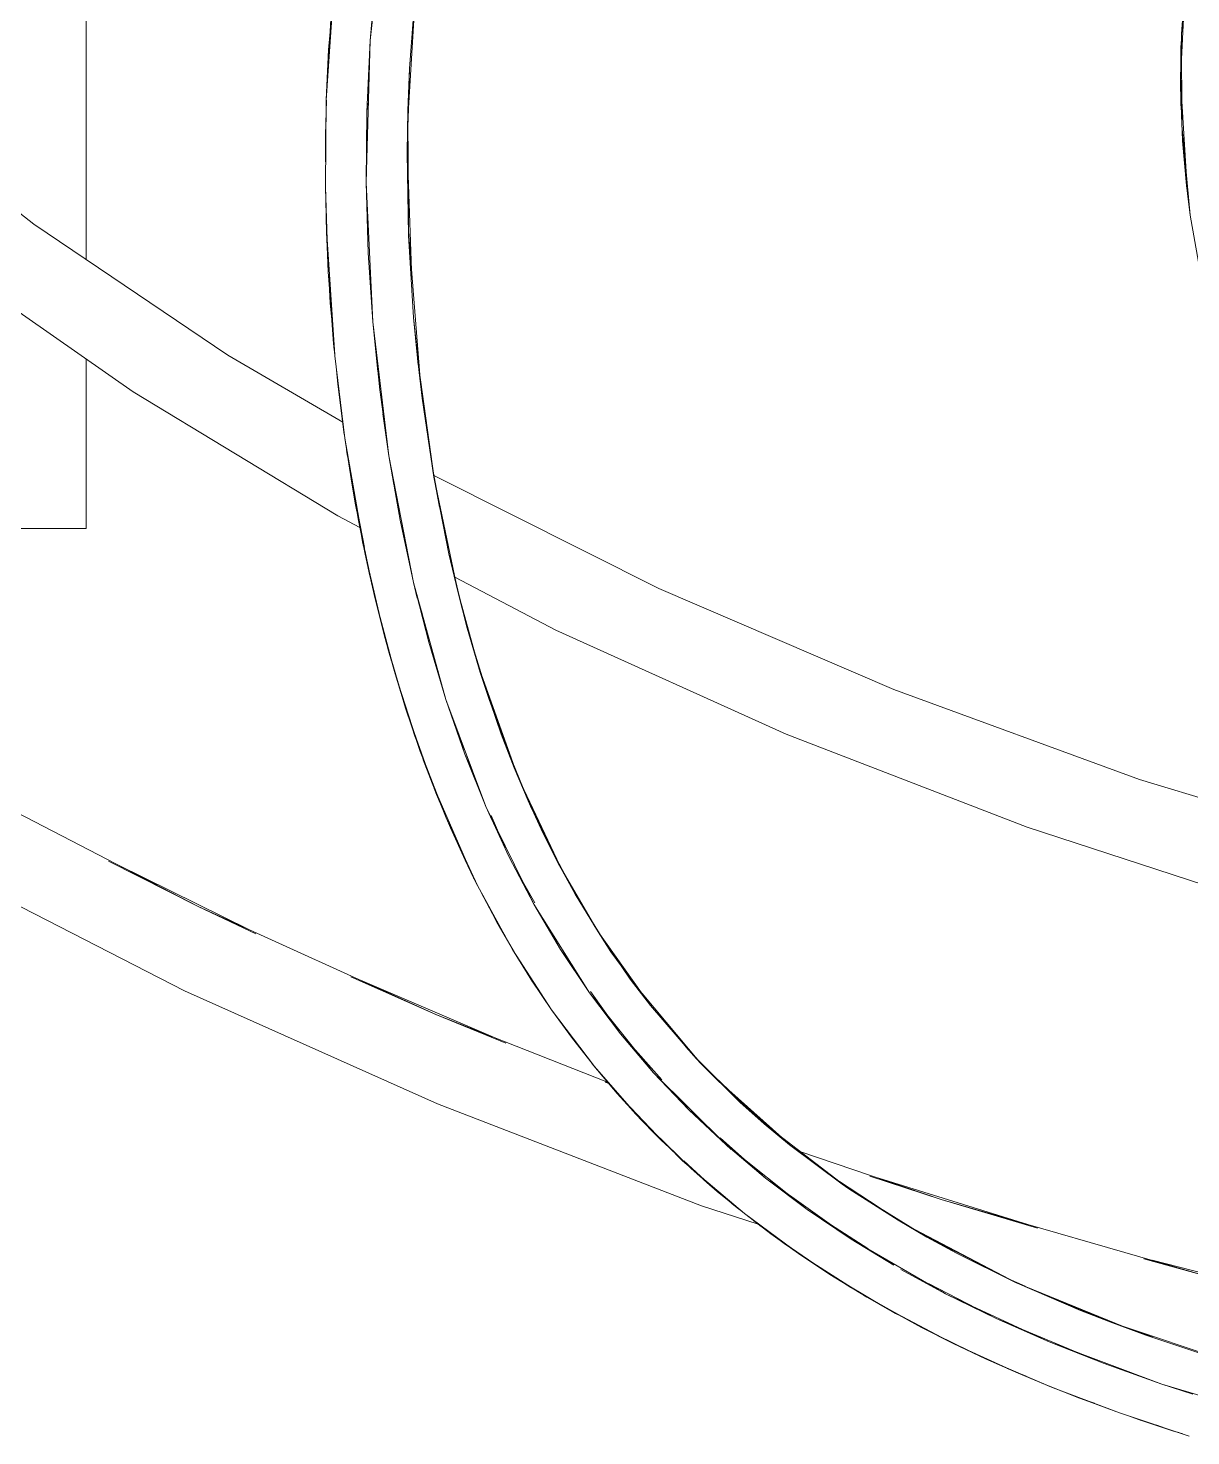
# Model space of a CAD drawing. Header units: inches. Extents: x -578 to 1873, y 397 to 1812.
# Drawn here: x 727.27 to 755.66, y 836.06 to 870.42 of the extents above; entities that cross this region are included whole.
import ezdxf

# ---------------------------------------------------------------- set-up
doc = ezdxf.new("R2010")
doc.units = ezdxf.units.IN
doc.header["$MEASUREMENT"] = 0
for name, color, linetype, lineweight in [('A-FLOR-HRAL', 11, 'Continuous', 9), ('A-GENM', 13, 'Continuous', 9), ('A-WALL', 113, 'Continuous', 13)]:
    doc.layers.add(name, color=color, linetype=linetype, lineweight=lineweight)

# ---------------------------------------------------------------- blocks, each defined once
blk = doc.blocks.new('3D Cad File Example_dwg_Railing - Balustrade Pier_23-1718561-_3D_-3549-Level 1')
at = {"layer": 'A-FLOR-HRAL'}
for p, q in [((-9.556, -4.622), (-9.556, 9.556)), ((-7.623, 9.556), (-9.556, 9.556)), ((-0.447, 9.556), (-4.288, 9.556)), ((9.556, 9.556), (1.553, 9.556)), ((9.556, -2.996), (9.556, 9.556)), ((9.556, -9.556), (9.556, -5.425)), ((-9.556, -9.556), (-9.556, -7.3)), ((-9.556, -9.556), (-6.633, -9.556)), ((-2.589, -9.556), (-0.447, -9.556)), ((1.553, -9.556), (9.556, -9.556))]:
    blk.add_line(p, q, dxfattribs=at)
blk = doc.blocks.new('3D Cad File Example_dwg_Railing - Railing-2111524-_3D_-3550-Level 1')
blk.add_blockref('3D Cad File Example_dwg_Railing - Balustrade Pier_23-1718561-_3D_-3549-Level 1', (-178.553, -302.023))
blk = doc.blocks.new('3D Cad File Example_dwg_AC_Bandstand Canopy - AC_Bandstand Canopy-1783121-_3D_-3560-Level 1')
at = {"layer": 'A-GENM'}
for p, q in [((-70.276, -39.556), (-74.625, -36.157)), ((-70.276, -39.556), (-65.541, -42.751)), ((-72.5, -40.4), (-67.85, -43.649)), ((-65.541, -42.751), (-62.732, -44.388)), ((-67.85, -43.649), (-62.851, -46.676)), ((-60.517, -45.678), (-60.445, -45.721)), ((-55.015, -48.448), (-60.445, -45.721)), ((-62.316, -46.957), (-62.851, -46.676)), ((-57.528, -49.467), (-60, -48.171)), ((-55.015, -48.448), (-49.281, -50.915)), ((-57.528, -49.467), (-51.908, -52.004)), ((-49.281, -50.915), (-43.276, -53.107)), ((-51.908, -52.004), (-46.021, -54.276)), ((-37.031, -55.012), (-43.276, -53.107)), ((-66.264, -56.211), (-71.784, -53.349)), ((-39.897, -56.27), (-46.021, -54.276)), ((-66.264, -56.211), (-68.451, -55.102)), ((-65.012, -56.779), (-68.229, -55.192)), ((-70.878, -56.072), (-66.597, -58.271)), ((-66.264, -56.211), (-60.464, -58.842)), ((-66.264, -56.211), (-64.853, -56.877)), ((-60.464, -58.842), (-62.533, -57.929)), ((-58.936, -59.444), (-62.3, -58.009)), ((-66.597, -58.271), (-60.42, -61.029)), ((-56.269, -60.495), (-60.464, -58.842)), ((-60.464, -58.842), (-58.751, -59.543)), ((-56.238, -60.532), (-56.329, -60.497)), ((-53.97, -63.514), (-60.42, -61.029)), ((-48.122, -63.361), (-51.552, -62.198)), ((-48.122, -63.361), (-49.866, -62.794)), ((-46.003, -63.971), (-49.646, -62.844)), ((-52.591, -63.967), (-53.97, -63.514)), ((-41.632, -65.23), (-48.122, -63.361)), ((-48.122, -63.361), (-45.771, -64.061)), ((-41.632, -65.23), (-43.175, -64.809)), ((-39.185, -65.815), (-42.973, -64.844))]:
    blk.add_line(p, q, dxfattribs=at)
blk = doc.blocks.new('3D Cad File Example_dwg_AC_Bandstand Canopy Rib Centerplane - AC_Bandstand Canopy Rib Centerplane-1775953-_3D_-V106-Level 1')
at = {"layer": 'A-GENM'}
for p, q in [((-162.062, -299.668), (-161.688, -296.183)), ((-162.062, -299.668), (-161.911, -297.924)), ((-161.983, -298.736), (-162.062, -299.668)), ((-162.062, -299.668), (-162.158, -303.139)), ((-162.143, -301.409), (-162.062, -299.668)), ((-162.062, -299.668), (-162.118, -300.881)), ((-162.143, -301.409), (-162.129, -301.2)), ((-162.143, -301.409), (-162.158, -303.139)), ((-162.143, -301.409), (-162.137, -301.993)), ((-162.158, -303.139), (-162.148, -301.922)), ((-162.132, -304.054), (-162.158, -303.139)), ((-162.158, -303.139), (-161.999, -306.539)), ((-162.158, -303.139), (-162.109, -304.851)), ((-161.999, -306.539), (-162.109, -304.851)), ((-162.061, -305.579), (-161.999, -306.539)), ((-161.608, -309.812), (-161.999, -306.539)), ((-161.875, -307.75), (-161.999, -306.539)), ((-161.831, -308.195), (-161.999, -306.539)), ((-161.831, -308.195), (-161.878, -307.63)), ((-161.796, -308.419), (-161.831, -308.195)), ((-161.608, -309.812), (-161.831, -308.195)), ((-161.608, -309.812), (-161.752, -308.78)), ((-161.488, -310.51), (-161.608, -309.812)), ((-161.608, -309.812), (-161.007, -312.901)), ((-161.608, -309.812), (-161.332, -311.383)), ((-161.332, -311.383), (-161.363, -311.188)), ((-161.332, -311.383), (-161.202, -311.938)), ((-161.007, -312.901), (-161.332, -311.383)), ((-161.186, -312.054), (-161.007, -312.901)), ((-160.216, -315.756), (-161.007, -312.901)), ((-161.007, -312.901), (-160.914, -313.282)), ((-161.007, -312.901), (-160.635, -314.36)), ((-161.007, -312.901), (-160.216, -315.756)), ((-160.814, -313.595), (-160.635, -314.36)), ((-160.635, -314.36), (-160.216, -315.756)), ((-160.216, -315.756), (-159.239, -318.368)), ((-159.751, -317.092), (-160.216, -315.756)), ((-160.216, -315.756), (-159.239, -318.368)), ((-159.868, -316.732), (-159.751, -317.092)), ((-159.751, -317.092), (-159.552, -317.557)), ((-159.751, -317.092), (-159.239, -318.368)), ((-159.239, -318.368), (-159.437, -317.882)), ((-159.092, -318.697), (-159.239, -318.368)), ((-159.239, -318.368), (-158.071, -320.75)), ((-159.239, -318.368), (-158.679, -319.587)), ((-159.109, -318.588), (-158.771, -319.374)), ((-158.071, -320.75), (-158.679, -319.587)), ((-158.481, -319.943), (-158.046, -320.723)), ((-158.368, -320.17), (-158.071, -320.75)), ((-156.707, -322.913), (-158.071, -320.75)), ((-158.02, -320.84), (-158.071, -320.75)), ((-158.071, -320.75), (-157.414, -321.858)), ((-157.647, -321.44), (-157.414, -321.858)), ((-157.414, -321.858), (-157.072, -322.338)), ((-156.707, -322.913), (-157.414, -321.858)), ((-156.707, -322.913), (-157.242, -322.075)), ((-156.552, -323.123), (-156.707, -322.913)), ((-156.707, -322.913), (-155.95, -323.916)), ((-156.707, -322.913), (-155.142, -324.869)), ((-156.683, -322.885), (-156.001, -323.844)), ((-155.95, -323.916), (-155.142, -324.869)), ((-154.939, -325.042), (-155.784, -324.1)), ((-155.456, -324.489), (-155.142, -324.869)), ((-153.372, -326.63), (-155.142, -324.869)), ((-155.089, -324.928), (-155.142, -324.869)), ((-154.283, -325.773), (-155.142, -324.869)), ((-154.283, -325.773), (-154.671, -325.341)), ((-153.712, -326.281), (-154.283, -325.773)), ((-153.372, -326.63), (-154.283, -325.773)), ((-153.372, -326.63), (-153.984, -326.023)), ((-152.408, -327.442), (-153.52, -326.452)), ((-151.391, -328.209), (-153.372, -326.63)), ((-152.408, -327.442), (-153.372, -326.63)), ((-153.246, -326.74), (-153.372, -326.63)), ((-151.391, -328.209), (-152.408, -327.442)), ((-150.321, -328.933), (-152.307, -327.514)), ((-151.391, -328.209), (-151.794, -327.895)), ((-149.915, -329.155), (-151.391, -328.209)), ((-151.391, -328.209), (-151.227, -328.322)), ((-151.391, -328.209), (-150.321, -328.933)), ((-150.321, -328.933), (-148.172, -330.17)), ((-149.28, -329.566), (-150.321, -328.933)), ((-149.104, -329.666), (-148.016, -330.26)), ((-148.428, -330.013), (-146.78, -330.865)), ((-148.15, -330.183), (-148.016, -330.26)), ((-145.489, -331.433), (-148.016, -330.26)), ((-148.016, -330.26), (-146.78, -330.865)), ((-147.114, -330.699), (-146.78, -330.865)), ((-144.793, -331.694), (-146.78, -330.865)), ((-145.489, -331.433), (-146.78, -330.865)), ((-146.78, -330.865), (-146.724, -330.891)), ((-142.735, -332.465), (-145.489, -331.433)), ((-144.141, -331.966), (-145.489, -331.433)), ((-144.362, -331.874), (-144.784, -331.698)), ((-144.141, -331.966), (-142.735, -332.465)), ((-142.735, -332.465), (-139.75, -333.368)), ((-142.735, -332.465), (-141.981, -332.712))]:
    blk.add_line(p, q, dxfattribs=at)
blk = doc.blocks.new('3D Cad File Example_dwg-2744-Level 1')
at = {"layer": 'A-WALL'}
for p, q in [((-142.028, -297.256), (-142.254, -299.506)), ((-162.919, -297.951), (-163.135, -301.126)), ((-161.128, -301.323), (-160.937, -298.235)), ((-161.1, -300.352), (-160.943, -298.286)), ((-160.949, -298.349), (-161.1, -300.352)), ((-142.165, -298.318), (-142.278, -300.622)), ((-142.165, -298.318), (-142.254, -299.506)), ((-163.017, -299.017), (-163.136, -301.137)), ((-163.135, -301.126), (-163.017, -299.017)), ((-163.042, -299.463), (-163.078, -299.898)), ((-142.254, -299.506), (-142.278, -300.622)), ((-142.254, -299.506), (-142.249, -301.739)), ((-163.129, -300.943), (-163.078, -299.898)), ((-142.253, -299.815), (-142.278, -300.622)), ((-142.27, -300.253), (-142.268, -299.88)), ((-142.258, -299.699), (-142.268, -299.88)), ((-163.107, -300.622), (-163.129, -300.943)), ((-163.129, -300.943), (-163.108, -300.639)), ((-161.16, -302.403), (-161.1, -300.352)), ((-161.142, -301.379), (-161.1, -300.352)), ((-142.109, -303.403), (-142.278, -300.622)), ((-142.269, -301.229), (-142.278, -300.622)), ((-142.278, -300.622), (-142.249, -301.739)), ((-142.258, -300.636), (-142.269, -301.229)), ((-163.129, -300.943), (-163.135, -301.126)), ((-163.129, -300.943), (-163.131, -301.019)), ((-163.129, -300.943), (-163.117, -300.806)), ((-163.129, -301.013), (-163.129, -300.943)), ((-163.129, -301.017), (-163.129, -300.943)), ((-163.129, -300.943), (-163.128, -301.004)), ((-161.135, -301.547), (-161.115, -300.94)), ((-142.274, -301), (-142.274, -300.911)), ((-163.157, -303.239), (-163.136, -301.137)), ((-163.134, -301.126), (-163.156, -301.985)), ((-163.135, -301.126), (-163.136, -301.137)), ((-142.271, -301.138), (-142.274, -301)), ((-142.274, -301), (-142.271, -301.069)), ((-142.271, -301.138), (-142.268, -300.996)), ((-142.271, -301.138), (-142.268, -301.017)), ((-142.271, -301.138), (-142.26, -301.298)), ((-142.271, -301.138), (-142.26, -301.298)), ((-142.271, -301.138), (-142.269, -301.229)), ((-142.256, -301.415), (-142.269, -301.229)), ((-161.142, -301.379), (-161.16, -302.403)), ((-161.145, -301.503), (-161.142, -301.379)), ((-161.142, -301.379), (-161.129, -304.356)), ((-163.156, -301.985), (-163.151, -302.631)), ((-142.109, -303.403), (-142.249, -301.739)), ((-142.041, -303.938), (-142.249, -301.739)), ((-142.237, -301.881), (-142.227, -302.119)), ((-142.131, -303.209), (-142.227, -302.119)), ((-161.129, -304.356), (-161.16, -302.403)), ((-161.16, -302.403), (-161.126, -304.433)), ((-142.131, -303.209), (-142.173, -302.605)), ((-161.046, -305.516), (-161.135, -302.956)), ((-142.162, -302.753), (-142.131, -303.209)), ((-142.155, -302.859), (-142.131, -303.209)), ((-142.151, -302.911), (-142.131, -303.209)), ((-163.157, -303.239), (-163.133, -304.282)), ((-163.087, -305.318), (-163.157, -303.239)), ((-142.131, -303.209), (-142.122, -303.282)), ((-142.131, -303.209), (-142.119, -303.294)), ((-142.131, -303.209), (-142.118, -303.298)), ((-142.092, -303.467), (-142.131, -303.209)), ((-142.131, -303.209), (-142.095, -303.457)), ((-142.131, -303.209), (-142.109, -303.403)), ((-142.086, -303.551), (-142.109, -303.403)), ((-142.109, -303.403), (-142.041, -303.938)), ((-142.109, -303.403), (-142.09, -303.509)), ((-163.142, -303.916), (-163.141, -304.044)), ((-163.136, -304.165), (-163.141, -304.044)), ((-141.658, -306.094), (-142.041, -303.938)), ((-163.131, -304.34), (-163.133, -304.282)), ((-163.087, -305.318), (-163.133, -304.282)), ((-162.93, -307.341), (-163.133, -304.282)), ((-163.131, -304.34), (-163.131, -304.148)), ((-163.131, -304.34), (-163.131, -304.162)), ((-163.131, -304.34), (-163.1, -305.062)), ((-161.132, -304.278), (-161.129, -304.356)), ((-161.129, -304.356), (-161.126, -304.433)), ((-161.128, -304.33), (-160.846, -307.926)), ((-161.077, -305.236), (-161.127, -304.357)), ((-163.1, -305.062), (-163.116, -304.659)), ((-161.126, -304.433), (-161.004, -306.436)), ((-163.101, -305.007), (-163.1, -305.062)), ((-163.1, -305.062), (-163.095, -305.14)), ((-163.1, -305.062), (-163.092, -305.192)), ((-161.103, -304.79), (-161.101, -304.844)), ((-163.087, -305.318), (-162.93, -307.341)), ((-163.087, -305.318), (-162.928, -307.367)), ((-163.077, -305.443), (-163.039, -306.071)), ((-162.992, -306.573), (-163.039, -306.071)), ((-163.021, -306.168), (-162.956, -307.071)), ((-160.911, -307.426), (-161.004, -306.436)), ((-160.798, -308.404), (-161.004, -306.436)), ((-162.939, -307.221), (-162.956, -307.071)), ((-162.956, -307.071), (-162.944, -307.166)), ((-162.956, -307.071), (-162.93, -307.341)), ((-160.933, -307.109), (-160.924, -307.206)), ((-162.93, -307.341), (-162.928, -307.367)), ((-162.928, -307.367), (-162.684, -309.379)), ((-160.892, -307.598), (-160.911, -307.426)), ((-160.505, -310.356), (-160.911, -307.426)), ((-160.911, -307.426), (-160.798, -308.404)), ((-160.91, -307.323), (-160.867, -307.749)), ((-162.854, -308.059), (-162.887, -307.706)), ((-162.854, -308.059), (-162.732, -309.039)), ((-162.732, -309.039), (-162.832, -308.162)), ((-160.509, -310.329), (-160.798, -308.404)), ((-162.752, -308.819), (-162.732, -309.039)), ((-162.712, -309.146), (-162.732, -309.039)), ((-162.696, -309.285), (-162.732, -309.039)), ((-162.732, -309.039), (-162.705, -309.211)), ((-162.193, -312.171), (-162.684, -309.379)), ((-162.53, -310.373), (-162.684, -309.379)), ((-162.684, -309.379), (-162.357, -311.349)), ((-162.616, -309.827), (-162.638, -309.677)), ((-160.508, -310.284), (-160.552, -310.016)), ((-160.411, -310.811), (-160.544, -310.1)), ((-160.34, -311.189), (-160.544, -310.1)), ((-160.505, -310.356), (-160.536, -310.172)), ((-162.206, -312.047), (-162.53, -310.373)), ((-162.428, -310.963), (-162.53, -310.373)), ((-162.193, -312.171), (-162.53, -310.373)), ((-160.505, -310.356), (-160.509, -310.329)), ((-160.14, -312.203), (-160.509, -310.329)), ((-160.368, -311.063), (-160.505, -310.356)), ((-159.925, -313.124), (-160.505, -310.356)), ((-160.505, -310.356), (-160.14, -312.203)), ((-162.474, -310.676), (-162.428, -310.963)), ((-162.451, -310.798), (-162.428, -310.963)), ((-162.391, -311.146), (-162.428, -310.963)), ((-162.389, -311.157), (-162.428, -310.963)), ((-162.387, -311.169), (-162.428, -310.963)), ((-162.193, -312.171), (-162.357, -311.349)), ((-161.948, -313.268), (-162.357, -311.349)), ((-162.248, -311.905), (-162.265, -311.81)), ((-162.223, -312.024), (-162.248, -311.905)), ((-162.087, -312.665), (-162.193, -312.171)), ((-161.711, -314.21), (-162.193, -312.171)), ((-161.948, -313.268), (-162.193, -312.171)), ((-162.087, -312.665), (-162.187, -312.146)), ((-162.087, -312.665), (-162.177, -312.216)), ((-159.925, -313.124), (-160.14, -312.203)), ((-160.14, -312.203), (-159.692, -314.017)), ((-160.131, -312.227), (-160.081, -312.444)), ((-162.029, -312.896), (-162.087, -312.665)), ((-162.009, -313.007), (-162.087, -312.665)), ((-162.087, -312.665), (-161.711, -314.21)), ((-162.048, -312.838), (-162.085, -312.665)), ((-159.944, -312.999), (-160.094, -312.366)), ((-160.062, -312.527), (-159.925, -313.124)), ((-162.048, -312.838), (-162.064, -312.758)), ((-162.048, -312.838), (-162.057, -312.787)), ((-162.013, -312.979), (-162.048, -312.838)), ((-162.009, -313.007), (-162.048, -312.838)), ((-162.048, -312.838), (-161.989, -313.084)), ((-162.009, -313.007), (-162.041, -312.853)), ((-161.984, -313.106), (-162.009, -313.007)), ((-159.998, -312.772), (-159.938, -313.021)), ((-159.997, -312.772), (-159.922, -313.088)), ((-161.711, -314.21), (-161.948, -313.268)), ((-161.948, -313.268), (-161.456, -315.129)), ((-159.859, -313.378), (-159.925, -313.124)), ((-159.925, -313.124), (-159.376, -315.098)), ((-159.925, -313.124), (-159.692, -314.017)), ((-161.89, -313.496), (-161.83, -313.749)), ((-159.841, -313.416), (-159.789, -313.613)), ((-161.761, -314.01), (-161.83, -313.749)), ((-159.376, -315.098), (-159.692, -314.017)), ((-159.162, -315.76), (-159.692, -314.017)), ((-161.592, -314.651), (-161.711, -314.21)), ((-161.176, -316.038), (-161.711, -314.21)), ((-161.711, -314.21), (-161.456, -315.129)), ((-161.592, -314.651), (-161.652, -314.41)), ((-161.615, -314.566), (-161.651, -314.43)), ((-161.615, -314.566), (-161.645, -314.448)), ((-161.615, -314.566), (-161.642, -314.458)), ((-161.58, -314.683), (-161.615, -314.566)), ((-161.592, -314.651), (-161.615, -314.566)), ((-161.615, -314.566), (-161.54, -314.824)), ((-161.556, -314.768), (-161.592, -314.651)), ((-161.565, -314.735), (-161.592, -314.651)), ((-161.592, -314.651), (-161.544, -314.81)), ((-159.446, -314.868), (-159.376, -315.098)), ((-161.176, -316.038), (-161.456, -315.129)), ((-161.456, -315.129), (-160.877, -316.924)), ((-161.392, -315.336), (-161.335, -315.531)), ((-158.865, -316.605), (-159.376, -315.098)), ((-158.549, -317.426), (-159.376, -315.098)), ((-159.376, -315.098), (-159.162, -315.76)), ((-158.576, -317.322), (-159.355, -315.127)), ((-161.339, -315.498), (-161.198, -315.969)), ((-161.251, -315.793), (-161.335, -315.531)), ((-158.549, -317.426), (-159.162, -315.76)), ((-161.016, -316.506), (-161.198, -315.969)), ((-161.176, -316.038), (-161.198, -315.969)), ((-161.198, -315.969), (-160.552, -317.798)), ((-161.176, -316.038), (-160.877, -316.924)), ((-161.058, -316.399), (-161.106, -316.246)), ((-161.058, -316.399), (-161.089, -316.294)), ((-161.058, -316.399), (-161.088, -316.299)), ((-161.058, -316.399), (-160.841, -317.024)), ((-161.058, -316.399), (-161.016, -316.512)), ((-161.058, -316.399), (-160.962, -316.672)), ((-158.865, -316.605), (-158.152, -318.358)), ((-158.865, -316.605), (-158.549, -317.426)), ((-160.877, -316.924), (-160.552, -317.798)), ((-160.877, -316.924), (-160.207, -318.648)), ((-160.841, -317.024), (-160.875, -316.924)), ((-160.841, -317.024), (-160.778, -317.19)), ((-160.798, -317.139), (-160.761, -317.245)), ((-160.766, -317.226), (-160.552, -317.798)), ((-160.761, -317.245), (-160.67, -317.484)), ((-158.549, -317.426), (-158.208, -318.23)), ((-158.549, -317.426), (-157.848, -319.009)), ((-159.538, -320.107), (-160.552, -317.798)), ((-160.275, -318.443), (-160.552, -317.798)), ((-160.552, -317.798), (-160.207, -318.648)), ((-158.385, -317.795), (-157.508, -319.655)), ((-158.311, -317.964), (-158.381, -317.796)), ((-160.498, -317.932), (-160.443, -318.077)), ((-160.467, -318.008), (-160.413, -318.15)), ((-160.449, -318.053), (-160.413, -318.15)), ((-160.413, -318.15), (-160.443, -318.077)), ((-160.393, -318.192), (-160.443, -318.077)), ((-160.317, -318.378), (-160.443, -318.077)), ((-160.36, -318.271), (-160.413, -318.15)), ((-160.413, -318.15), (-160.36, -318.271)), ((-158.152, -318.358), (-158.208, -318.23)), ((-157.465, -319.77), (-158.208, -318.23)), ((-158.208, -318.23), (-157.848, -319.009)), ((-158.152, -318.358), (-158.177, -318.3)), ((-158.152, -318.358), (-157.465, -319.77)), ((-159.538, -320.107), (-160.207, -318.648)), ((-159.444, -320.294), (-160.207, -318.648)), ((-160.105, -318.886), (-160.174, -318.72)), ((-159.745, -319.68), (-160.105, -318.886)), ((-159.745, -319.68), (-159.961, -319.185)), ((-159.961, -319.185), (-159.745, -319.68)), ((-157.465, -319.77), (-157.848, -319.009)), ((-157.06, -320.506), (-157.848, -319.009)), ((-157.589, -319.502), (-157.775, -319.127)), ((-159.745, -319.68), (-159.945, -319.22)), ((-159.745, -319.68), (-159.906, -319.304)), ((-159.841, -319.446), (-159.745, -319.68)), ((-157.725, -319.232), (-157.622, -319.439)), ((-159.692, -319.786), (-159.745, -319.68)), ((-159.694, -319.778), (-159.745, -319.68)), ((-159.538, -320.107), (-159.745, -319.68)), ((-159.627, -319.908), (-159.745, -319.68)), ((-159.745, -319.68), (-159.629, -319.905)), ((-159.745, -319.68), (-159.686, -319.794)), ((-156.5, -321.431), (-157.465, -319.77)), ((-157.465, -319.77), (-157.06, -320.506)), ((-157.465, -319.77), (-157.425, -319.844)), ((-159.501, -320.173), (-159.538, -320.107)), ((-159.538, -320.107), (-159.482, -320.213)), ((-159.538, -320.107), (-159.444, -320.294)), ((-157.27, -320.105), (-157.329, -319.995)), ((-158.587, -321.858), (-159.444, -320.294)), ((-159.365, -320.451), (-159.42, -320.339)), ((-159.365, -320.451), (-158.937, -321.25)), ((-159.313, -320.534), (-158.909, -321.3)), ((-156.864, -320.821), (-157.197, -320.246)), ((-156.5, -321.431), (-157.06, -320.506)), ((-157.06, -320.506), (-156.184, -321.912)), ((-159.218, -320.708), (-158.968, -321.194)), ((-159.217, -320.708), (-158.968, -321.194)), ((-158.909, -321.3), (-159.167, -320.801)), ((-158.937, -321.25), (-159.002, -321.123)), ((-158.937, -321.25), (-158.968, -321.194)), ((-158.909, -321.3), (-158.968, -321.194)), ((-158.765, -321.532), (-158.968, -321.194)), ((-158.54, -321.935), (-158.937, -321.25)), ((-156.5, -321.431), (-156.623, -321.236)), ((-158.909, -321.3), (-158.717, -321.619)), ((-156.5, -321.431), (-155.713, -322.581)), ((-156.5, -321.431), (-155.22, -323.227)), ((-156.5, -321.431), (-156.184, -321.912)), ((-156.426, -321.524), (-156.391, -321.58)), ((-156.268, -321.761), (-156.398, -321.568)), ((-158.122, -322.607), (-158.587, -321.858)), ((-157.634, -323.333), (-158.587, -321.858)), ((-155.22, -323.227), (-156.184, -321.912)), ((-158.264, -322.374), (-158.162, -322.544)), ((-158.122, -322.607), (-158.231, -322.414)), ((-158.122, -322.607), (-158.162, -322.544)), ((-158.097, -322.645), (-158.162, -322.544)), ((-158.162, -322.544), (-158.052, -322.703)), ((-158.122, -322.607), (-157.634, -323.333)), ((-153.999, -324.633), (-155.713, -322.581)), ((-155.713, -322.581), (-155.22, -323.227)), ((-155.22, -323.227), (-154.171, -324.45)), ((-157.634, -323.333), (-157.125, -324.033)), ((-157.634, -323.333), (-156.588, -324.717)), ((-157.364, -323.691), (-157.125, -324.033)), ((-157.151, -323.999), (-157.149, -324.002)), ((-157.092, -324.072), (-157.149, -324.002)), ((-157.149, -324.002), (-157.111, -324.046)), ((-157.149, -324.002), (-157.125, -324.033)), ((-157.125, -324.033), (-156.588, -324.717)), ((-153.999, -324.633), (-154.368, -324.225)), ((-156.644, -324.648), (-156.121, -325.271)), ((-154.203, -324.397), (-153.967, -324.654)), ((-153.999, -324.633), (-154.171, -324.45)), ((-153.038, -325.583), (-154.171, -324.45)), ((-153.995, -324.625), (-154.114, -324.495)), ((-154.004, -324.617), (-154.102, -324.51)), ((-153.918, -324.716), (-153.999, -324.633)), ((-152.443, -326.114), (-153.999, -324.633)), ((-153.999, -324.633), (-153.038, -325.583)), ((-153.823, -324.798), (-153.995, -324.623)), ((-156.588, -324.717), (-156.032, -325.373)), ((-156.588, -324.717), (-155.452, -326.008)), ((-156.181, -325.197), (-156.121, -325.271)), ((-156.121, -325.271), (-156.181, -325.197)), ((-156.121, -325.271), (-156.074, -325.323)), ((-155.707, -325.724), (-156.032, -325.373)), ((-155.452, -326.008), (-156.032, -325.373)), ((-154.904, -326.565), (-156.032, -325.373)), ((-153.536, -325.085), (-152.011, -326.451)), ((-153.417, -325.204), (-152.704, -325.87)), ((-155.837, -325.586), (-155.578, -325.874)), ((-152.443, -326.114), (-153.038, -325.583)), ((-151.825, -326.627), (-153.038, -325.583)), ((-155.452, -326.008), (-154.904, -326.565)), ((-154.23, -327.204), (-155.452, -326.008)), ((-152.656, -325.915), (-152.443, -326.114)), ((-155.234, -326.233), (-155.309, -326.153)), ((-155.302, -326.16), (-155.234, -326.233)), ((-155.124, -326.341), (-155.234, -326.233)), ((-155.234, -326.233), (-155.173, -326.291)), ((-155.234, -326.233), (-154.961, -326.509)), ((-152.443, -326.114), (-150.378, -327.697)), ((-152.443, -326.114), (-152.358, -326.184)), ((-152.443, -326.114), (-151.825, -326.627)), ((-152.374, -326.155), (-151.979, -326.47)), ((-154.904, -326.565), (-154.961, -326.509)), ((-154.668, -326.778), (-154.961, -326.509)), ((-154.725, -326.728), (-154.961, -326.509)), ((-154.23, -327.204), (-154.904, -326.565)), ((-151.825, -326.627), (-150.536, -327.588)), ((-154.442, -327.008), (-154.616, -326.838)), ((-154.442, -327.008), (-154.546, -326.904)), ((-154.442, -327.008), (-154.504, -326.944)), ((-154.39, -327.052), (-154.442, -327.008)), ((-154.442, -327.008), (-154.438, -327.012)), ((-154.442, -327.008), (-154.323, -327.116)), ((-154.367, -327.074), (-154.438, -327.012)), ((-153.59, -327.765), (-154.409, -327.015)), ((-154.23, -327.204), (-153.59, -327.765)), ((-154.23, -327.204), (-152.927, -328.306)), ((-154.049, -327.362), (-153.843, -327.548)), ((-150.378, -327.697), (-150.974, -327.259)), ((-150.714, -327.445), (-150.389, -327.683)), ((-153.843, -327.548), (-153.937, -327.461)), ((-153.915, -327.48), (-153.843, -327.548)), ((-153.767, -327.61), (-153.843, -327.548)), ((-153.784, -327.595), (-153.843, -327.548)), ((-153.59, -327.765), (-153.843, -327.548)), ((-153.59, -327.765), (-152.927, -328.306)), ((-149.633, -328.159), (-150.604, -327.524)), ((-150.378, -327.697), (-150.536, -327.588)), ((-150.536, -327.588), (-149.175, -328.468)), ((-150.378, -327.697), (-148.474, -328.877)), ((-150.378, -327.697), (-149.175, -328.468)), ((-153.229, -328.065), (-153.317, -327.988)), ((-153.066, -328.193), (-153.229, -328.065)), ((-152.168, -328.882), (-152.927, -328.306)), ((-152.927, -328.306), (-151.55, -329.318)), ((-152.602, -328.558), (-152.789, -328.411)), ((-148.474, -328.877), (-149.175, -328.468)), ((-149.175, -328.468), (-147.751, -329.271)), ((-152.602, -328.558), (-152.7, -328.478)), ((-152.602, -328.558), (-152.667, -328.503)), ((-152.602, -328.558), (-152.349, -328.745)), ((-152.602, -328.558), (-152.284, -328.797)), ((-152.602, -328.558), (-152.539, -328.601)), ((-152.168, -328.882), (-152.452, -328.656)), ((-152.284, -328.797), (-152.168, -328.882)), ((-148.767, -328.695), (-146.281, -329.994)), ((-151.833, -329.111), (-152.168, -328.882)), ((-152.168, -328.882), (-150.839, -329.789)), ((-152.168, -328.882), (-151.55, -329.318)), ((-152.055, -328.961), (-151.956, -329.035)), ((-151.875, -329.089), (-151.956, -329.035)), ((-148.474, -328.877), (-147.751, -329.271)), ((-146.281, -329.994), (-148.326, -328.946)), ((-146.281, -329.994), (-148.326, -328.946)), ((-150.839, -329.789), (-151.55, -329.318)), ((-150.106, -330.242), (-151.55, -329.318)), ((-146.305, -329.983), (-147.751, -329.271)), ((-146.265, -330.002), (-147.751, -329.271)), ((-150.839, -329.789), (-151.06, -329.638)), ((-150.693, -329.878), (-150.839, -329.789)), ((-150.839, -329.789), (-150.678, -329.885)), ((-150.839, -329.789), (-150.594, -329.936)), ((-149.488, -330.601), (-150.839, -329.789)), ((-150.106, -330.242), (-150.839, -329.789)), ((-150.624, -329.925), (-150.688, -329.882)), ((-150.624, -329.925), (-150.325, -330.106)), ((-146.073, -330.08), (-146.474, -329.895)), ((-146.305, -329.983), (-146.265, -330.002)), ((-146.305, -329.983), (-144.179, -330.873)), ((-143.651, -331.07), (-146.265, -330.001)), ((-146.265, -330.001), (-145.793, -330.2)), ((-146.265, -330.002), (-144.722, -330.667)), ((-149.488, -330.601), (-150.106, -330.242)), ((-148.6, -331.083), (-150.106, -330.242)), ((-150.015, -330.295), (-149.94, -330.341)), ((-149.94, -330.341), (-150.001, -330.303)), ((-149.894, -330.365), (-149.94, -330.341)), ((-149.94, -330.341), (-149.488, -330.599)), ((-149.94, -330.341), (-149.755, -330.446)), ((-149.812, -330.406), (-149.488, -330.601)), ((-149.32, -330.695), (-149.488, -330.601)), ((-148.6, -331.083), (-149.488, -330.601)), ((-147.83, -331.473), (-149.488, -330.601)), ((-149.472, -330.608), (-149.32, -330.695)), ((-149.451, -330.617), (-149.32, -330.695)), ((-149.32, -330.694), (-149.237, -330.741)), ((-149.181, -330.767), (-149.32, -330.695)), ((-149.267, -330.722), (-149.32, -330.695)), ((-149.32, -330.695), (-149.166, -330.776)), ((-149.069, -330.828), (-149.237, -330.741)), ((-144.722, -330.667), (-143.935, -330.975)), ((-144.722, -330.667), (-143.127, -331.272)), ((-148.6, -331.083), (-147.83, -331.473)), ((-148.6, -331.083), (-147.039, -331.847)), ((-143.935, -330.975), (-143.127, -331.272)), ((-143.371, -331.168), (-143.796, -331.018)), ((-143.718, -331.048), (-140.652, -332.074)), ((-142.95, -331.32), (-143.603, -331.091)), ((-148.216, -331.271), (-147.83, -331.473)), ((-147.85, -331.463), (-147.806, -331.484)), ((-147.379, -331.686), (-147.83, -331.473)), ((-147.83, -331.473), (-147.039, -331.847)), ((-147.83, -331.473), (-146.242, -332.2)), ((-143.127, -331.272), (-141.485, -331.82)), ((-147.039, -331.847), (-146.242, -332.2)), ((-147.039, -331.847), (-145.426, -332.54)), ((-146.512, -332.082), (-146.35, -332.154)), ((-146.049, -332.276), (-146.35, -332.154)), ((-146.121, -332.247), (-146.35, -332.154)), ((-146.242, -332.2), (-146.35, -332.154)), ((-146.331, -332.162), (-145.581, -332.477)), ((-145.426, -332.54), (-146.242, -332.2)), ((-145.581, -332.477), (-145.679, -332.435)), ((-145.634, -332.453), (-145.581, -332.477)), ((-145.542, -332.492), (-144.784, -332.792)), ((-145.542, -332.492), (-145.113, -332.662)), ((-144.605, -332.86), (-145.426, -332.54)), ((-145.426, -332.54), (-143.766, -333.167)), ((-144.605, -332.86), (-144.977, -332.709)), ((-144.784, -332.792), (-144.858, -332.762)), ((-144.605, -332.86), (-144.766, -332.799)), ((-144.766, -332.799), (-144.711, -332.818)), ((-144.766, -332.799), (-144.719, -332.816)), ((-144.605, -332.86), (-144.328, -332.957)), ((-144.605, -332.86), (-144.38, -332.935)), ((-144.605, -332.86), (-143.766, -333.167)), ((-142.064, -333.735), (-143.766, -333.167)), ((-143.551, -333.239), (-143.306, -333.328)), ((-143.306, -333.328), (-143.545, -333.241)), ((-143.48, -333.263), (-143.306, -333.328)), ((-143.306, -333.327), (-143.262, -333.343)), ((-142.477, -333.604), (-143.306, -333.328)), ((-143.306, -333.328), (-142.937, -333.444)), ((-143.306, -333.328), (-143.262, -333.343)), ((-143.205, -333.361), (-143.262, -333.343)), ((-142.878, -333.464), (-142.477, -333.604)), ((-142.83, -333.48), (-142.477, -333.604)), ((-142.477, -333.604), (-142.253, -333.672)), ((-142.477, -333.604), (-142.222, -333.682)), ((-142.477, -333.604), (-142.319, -333.65))]:
    blk.add_line(p, q, dxfattribs=at)
for name, p in [('3D Cad File Example_dwg_AC_Bandstand Canopy - AC_Bandstand Canopy-1783121-_3D_-3560-Level 1', (-100, -264.6)), ('3D Cad File Example_dwg_AC_Bandstand Canopy Rib Centerplane - AC_Bandstand Canopy Rib Centerplane-1775953-_3D_-V106-Level 1', (0, 0)), ('3D Cad File Example_dwg_Railing - Railing-2111524-_3D_-3550-Level 1', (0, 0))]:
    blk.add_blockref(name, p)

msp = doc.modelspace()

# ---------------------------------------------------------------- block references
at = {"layer": 'A-WALL', "color": 30, "lineweight": 9}
msp.add_blockref('3D Cad File Example_dwg-2744-Level 1', (897.689, 1169.788), dxfattribs=at)

doc.saveas('drawing.dxf')
